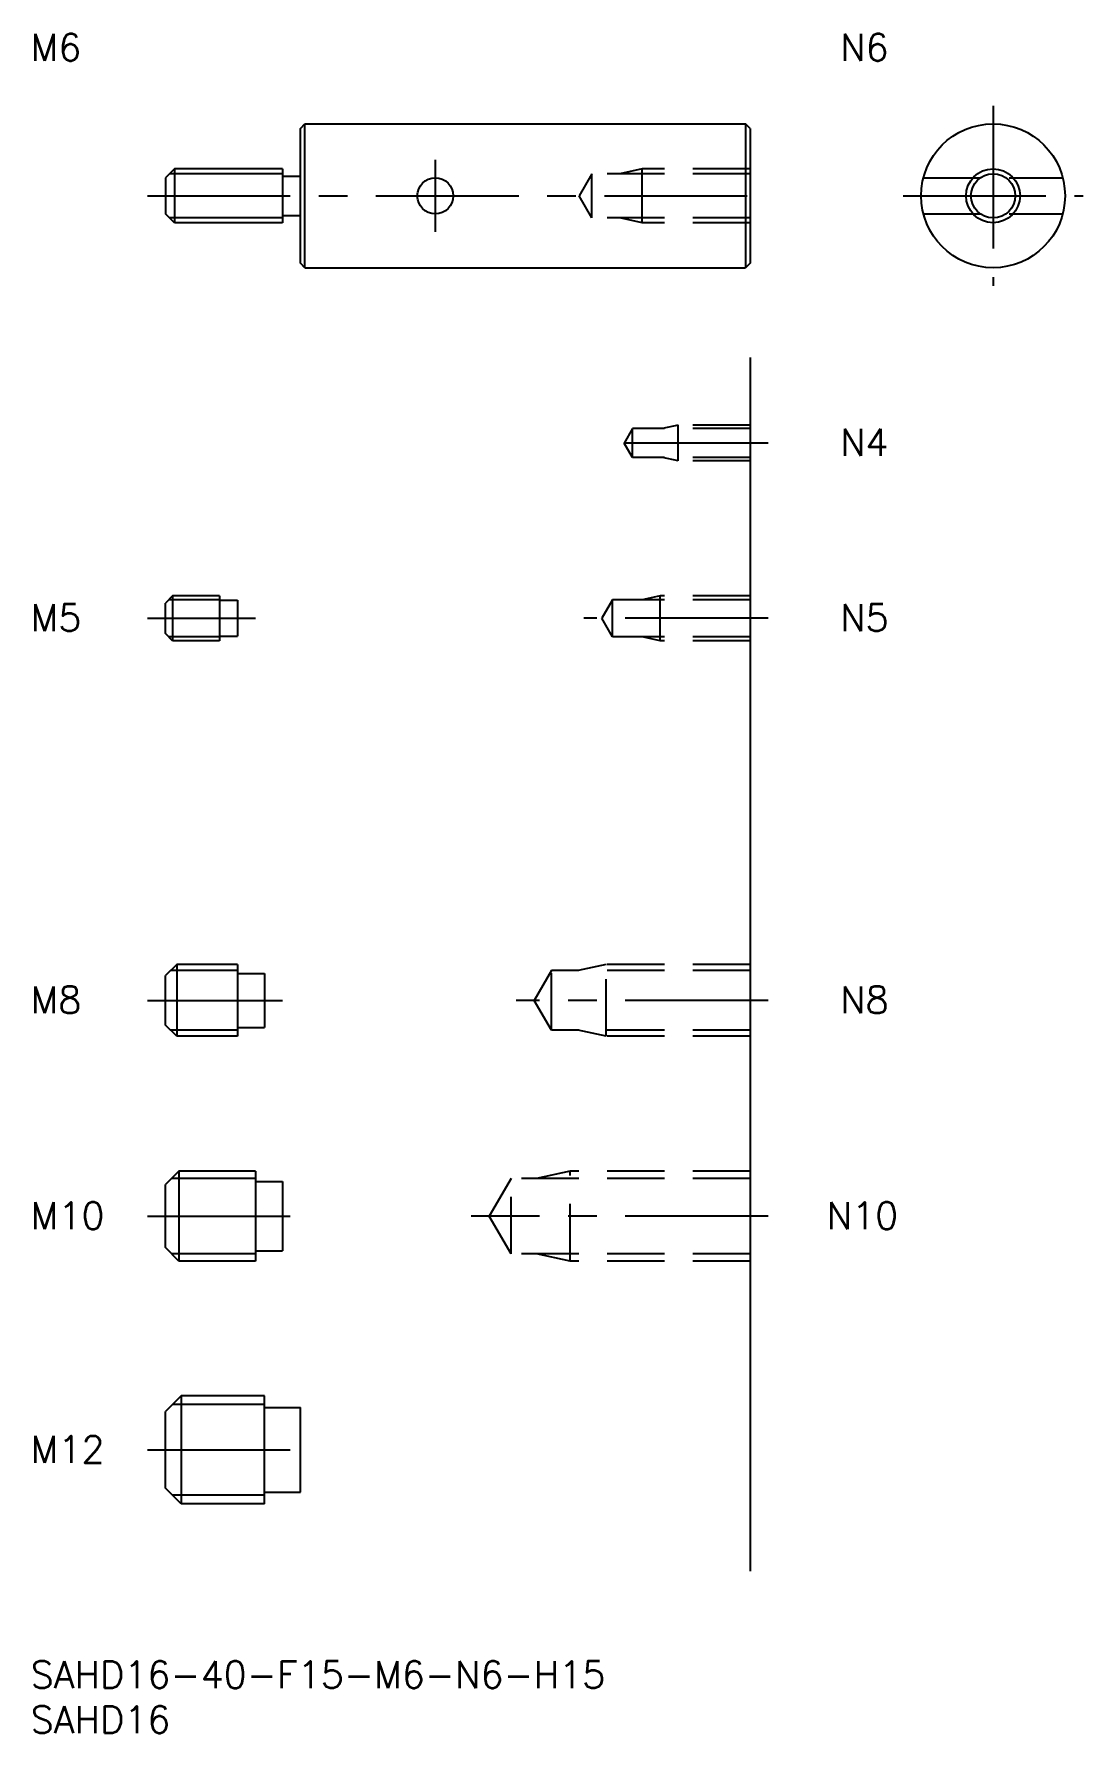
# Model space of a CAD drawing. Extents: x 0 to 117, y -8 to 181.
import ezdxf

# ---------------------------------------------------------------- set-up
doc = ezdxf.new("R2010")
doc.units = 0
doc.header["$LTSCALE"] = 0.5
doc.linetypes.add('CENTER', pattern=[50.8, 31.75, -6.35, 6.35, -6.35])
doc.linetypes.add('DASHED', pattern=[19.05, 12.7, -6.35])
for name, color, linetype in [('MSM_CENTER', 1, 'CENTER'), ('MSM_CONTINUOUS', 7, 'CONTINUOUS'), ('MSM_DASHED', 4, 'DASHED'), ('MSM_NARROW', 5, 'CONTINUOUS'), ('MSM_PART_NUMBER', 7, 'CONTINUOUS')]:
    doc.layers.add(name, color=color, linetype=linetype)
doc.styles.get("Standard").update_dxf_attribs({"font": 'txt.shx', "height": 1, "bigfont": 'bigfont.shx'})

# ---------------------------------------------------------------- blocks, each defined once
blk = doc.blocks.new('*U12')
at = {"layer": 'MSM_PART_NUMBER'}
blk.add_text('SAHD16-40-F15-M6-N6-H15', height=3, dxfattribs=at).set_placement((0, -3))
blk = doc.blocks.new('*U13')
at = {"layer": 'MSM_PART_NUMBER'}
blk.add_text('SAHD16', height=3, dxfattribs=at).set_placement((0, -8))
blk = doc.blocks.new('*U14')
at = {"layer": 'MSM_PART_NUMBER'}
blk.add_text('N10', height=3, dxfattribs=at).set_placement((88.5, 48.06))
blk = doc.blocks.new('*U15')
at = {"layer": 'MSM_PART_NUMBER'}
blk.add_text('N8', height=3, dxfattribs=at).set_placement((90, 72.06))
blk = doc.blocks.new('*U16')
at = {"layer": 'MSM_PART_NUMBER'}
blk.add_text('N5', height=3, dxfattribs=at).set_placement((90, 114.56))
blk = doc.blocks.new('*U17')
at = {"layer": 'MSM_PART_NUMBER'}
blk.add_text('N4', height=3, dxfattribs=at).set_placement((90, 134.06))
blk = doc.blocks.new('*U18')
at = {"layer": 'MSM_PART_NUMBER'}
blk.add_text('M12', height=3, dxfattribs=at).set_placement((0, 22.06))
blk = doc.blocks.new('*U19')
at = {"layer": 'MSM_PART_NUMBER'}
blk.add_text('M10', height=3, dxfattribs=at).set_placement((0, 48.06))
blk = doc.blocks.new('*U20')
at = {"layer": 'MSM_PART_NUMBER'}
blk.add_text('M8', height=3, dxfattribs=at).set_placement((0, 72.06))
blk = doc.blocks.new('*U21')
at = {"layer": 'MSM_PART_NUMBER'}
blk.add_text('M6', height=3, dxfattribs=at).set_placement((0, 178))
blk = doc.blocks.new('*U22')
at = {"layer": 'MSM_PART_NUMBER'}
blk.add_text('N6', height=3, dxfattribs=at).set_placement((90, 178))
blk = doc.blocks.new('*U23')
at = {"layer": 'MSM_PART_NUMBER'}
blk.add_text('M5', height=3, dxfattribs=at).set_placement((0, 114.56))

msp = doc.modelspace()

# ---------------------------------------------------------------- linework, layer by layer
at = {"layer": 'MSM_CENTER'}
for p, q in [((107.01, 173), (107.01, 153)), ((45, 167), (45, 159)), ((13, 163), (82, 163)), ((97.01, 163), (117.01, 163)), ((82, 135.5), (64, 135.5)), ((13, 116), (25, 116)), ((82, 116), (61.5, 116)), ((13, 73.5), (28, 73.5)), ((82, 73.5), (54, 73.5)), ((13, 49.5), (30, 49.5)), ((82, 49.5), (49, 49.5)), ((13, 23.5), (32, 23.5))]:
    msp.add_line(p, q, dxfattribs=at)
at = {"layer": 'MSM_CONTINUOUS'}
for p, q in [((30, 170.5), (30.5, 171)), ((30, 155.5), (30, 170.5)), ((30.5, 171), (79.5, 171)), ((30.5, 155), (30.5, 171)), ((80, 170.5), (79.5, 171)), ((79.5, 171), (79.5, 155)), ((80, 170.5), (80, 155.5)), ((16, 166), (15, 165)), ((15, 165), (15, 161)), ((28, 166), (16, 166)), ((16, 166), (16, 160)), ((28, 166), (28, 160)), ((28, 165.2), (30, 165.2)), ((16, 160), (15, 161)), ((28, 160.8), (30, 160.8)), ((28, 160), (16, 160)), ((30.5, 155), (30, 155.5)), ((30.5, 155), (79.5, 155)), ((80, 155.5), (79.5, 155)), ((80, 145), (80, 10)), ((15.8, 118.5), (15, 117.7)), ((15, 114.3), (15, 117.7)), ((21, 118.5), (15.8, 118.5)), ((15.8, 118.5), (15.8, 113.5)), ((21, 118.5), (21, 113.5)), ((21, 118), (23, 118)), ((23, 118), (23, 114)), ((15.8, 113.5), (15, 114.3)), ((21, 113.5), (15.8, 113.5)), ((21, 114), (23, 114)), ((16.25, 77.5), (15, 76.25)), ((23, 77.5), (16.25, 77.5)), ((16.25, 77.5), (16.25, 69.5)), ((23, 77.5), (23, 69.5)), ((15, 70.75), (15, 76.25)), ((23, 76.5), (26, 76.5)), ((26, 76.5), (26, 70.5)), ((16.25, 69.5), (15, 70.75)), ((23, 70.5), (26, 70.5)), ((23, 69.5), (16.25, 69.5)), ((16.5, 54.5), (15, 53)), ((15, 46), (15, 53)), ((25, 54.5), (16.5, 54.5)), ((16.5, 54.5), (16.5, 44.5)), ((25, 54.5), (25, 44.5)), ((25, 53.35), (28, 53.35)), ((28, 53.35), (28, 45.65)), ((16.5, 44.5), (15, 46)), ((25, 45.65), (28, 45.65)), ((25, 44.5), (16.5, 44.5)), ((16.75, 29.5), (15, 27.75)), ((26, 29.5), (16.75, 29.5)), ((16.75, 29.5), (16.75, 17.5)), ((26, 17.5), (26, 29.5)), ((15, 19.25), (15, 27.75)), ((26, 28.2), (30, 28.2)), ((30, 18.8), (30, 28.2)), ((16.75, 17.5), (15, 19.25)), ((26, 17.5), (16.75, 17.5)), ((26, 18.8), (30, 18.8))]:
    msp.add_line(p, q, dxfattribs=at)
for centre, radius in [((107.01, 163), 8), ((45, 163), 2), ((107.01, 163), 2.46)]:
    msp.add_circle(centre, radius, dxfattribs=at)
at = {"layer": 'MSM_DASHED'}
for p, q in [((62.42, 165.46), (61, 163)), ((80, 165.46), (62.42, 165.46)), ((62.42, 160.54), (62.42, 165.46)), ((68, 166), (65.5, 165.46)), ((80, 166), (68, 166)), ((68, 160), (68, 166)), ((99.26, 165), (114.75, 165)), ((62.42, 160.54), (61, 163)), ((99.26, 161), (114.75, 161)), ((80, 160.54), (62.42, 160.54)), ((68, 160), (65.5, 160.54)), ((80, 160), (68, 160)), ((66.94, 137.12), (66, 135.5)), ((80, 137.12), (66.94, 137.12)), ((66.94, 133.88), (66.94, 137.12)), ((72, 137.5), (70.25, 137.12)), ((80, 137.5), (72, 137.5)), ((72, 133.5), (72, 137.5)), ((66.94, 133.88), (66, 135.5)), ((80, 133.88), (66.94, 133.88)), ((72, 133.5), (70.25, 133.88)), ((80, 133.5), (72, 133.5)), ((64.69, 118.07), (63.5, 116)), ((80, 118.07), (64.69, 118.07)), ((64.69, 113.93), (64.69, 118.07)), ((70, 118.5), (68, 118.07)), ((80, 118.5), (70, 118.5)), ((70, 113.5), (70, 118.5)), ((64.69, 113.93), (63.5, 116)), ((80, 113.93), (64.69, 113.93)), ((70, 113.5), (68, 113.93)), ((80, 113.5), (70, 113.5)), ((64, 77.5), (60.87, 76.82)), ((64, 69.5), (64, 77.5)), ((80, 77.5), (64, 77.5)), ((57.92, 76.82), (56, 73.5)), ((57.92, 70.18), (57.92, 76.82)), ((80, 76.82), (57.92, 76.82)), ((57.92, 70.18), (56, 73.5)), ((80, 70.18), (57.92, 70.18)), ((64, 69.5), (60.87, 70.18)), ((80, 69.5), (64, 69.5)), ((53.42, 53.69), (51, 49.5)), ((53.42, 45.31), (53.42, 53.69)), ((80, 53.69), (53.42, 53.69)), ((60, 54.5), (56.25, 53.69)), ((60, 44.5), (60, 54.5)), ((80, 54.5), (60, 54.5)), ((53.42, 45.31), (51, 49.5)), ((80, 45.31), (53.42, 45.31)), ((60, 44.5), (56.25, 45.31)), ((80, 44.5), (60, 44.5))]:
    msp.add_line(p, q, dxfattribs=at)
at = {"layer": 'MSM_NARROW'}
for p, q in [((28, 165.46), (15.46, 165.46)), ((28, 160.54), (15.46, 160.54)), ((21, 118.07), (15.37, 118.07)), ((21, 113.93), (15.37, 113.93)), ((23, 76.82), (15.57, 76.82)), ((23, 70.18), (15.57, 70.18)), ((25, 53.69), (15.69, 53.69)), ((25, 45.31), (15.69, 45.31)), ((26, 28.55), (15.8, 28.55)), ((26, 18.45), (15.8, 18.45))]:
    msp.add_line(p, q, dxfattribs=at)
msp.add_circle((107.01, 163), 3, dxfattribs=at)

# ---------------------------------------------------------------- block references
at = {"layer": 'MSM_CONTINUOUS'}
for name in ['*U21', '*U22', '*U17', '*U23', '*U16', '*U20', '*U15', '*U19', '*U14', '*U18', '*U12', '*U13']:
    msp.add_blockref(name, (0, 0), dxfattribs=at)

doc.saveas('drawing.dxf')
